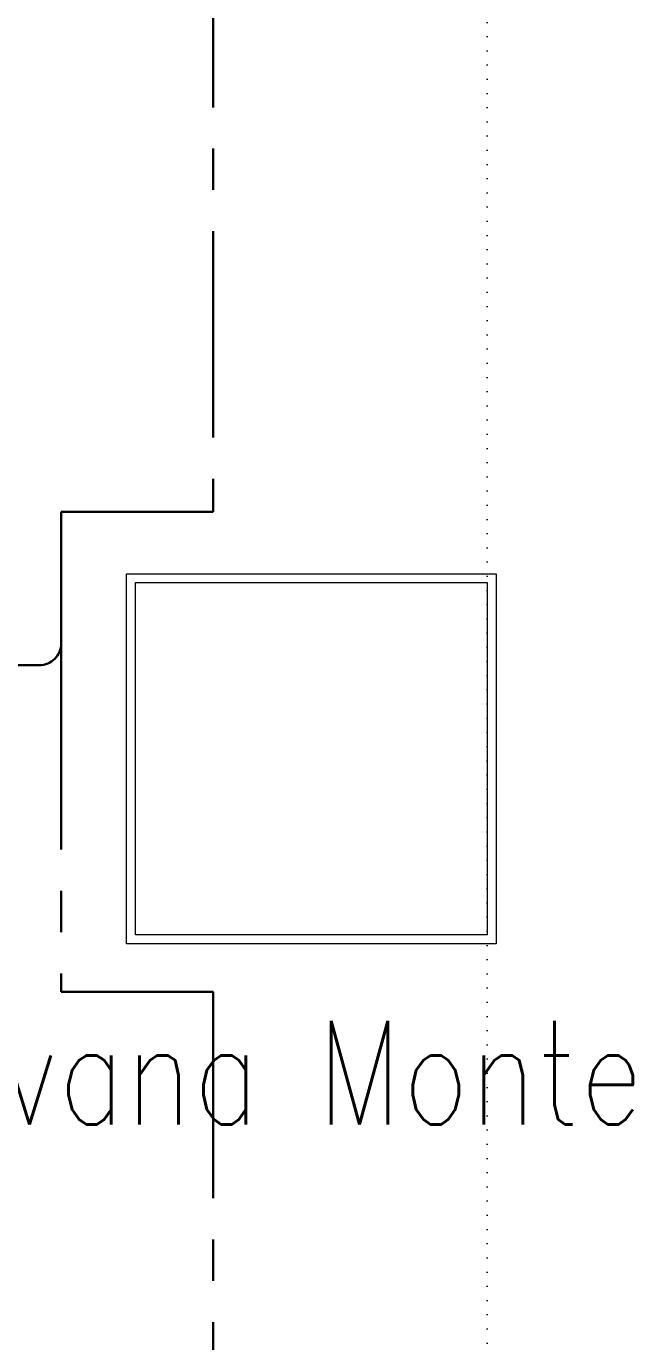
# Model space of a CAD drawing. Extents: x -2365 to 41970, y -230 to 8114.
# Drawn here: x 18376.1 to 18513.9, y 2320.1 to 2618.8 of the extents above; entities that cross this region are included whole.
import ezdxf

# ---------------------------------------------------------------- set-up
doc = ezdxf.new("R2010")
doc.units = 0
doc.header["$LTSCALE"] = 25
doc.linetypes.add('CENTER', pattern=[2, 1.25, -0.25, 0.25, -0.25])
doc.linetypes.add('DOT2', pattern=[0.125, 0, -0.125])
doc.layers.get('0').update_dxf_attribs({"color": 9, "lineweight": 9})
for name, color, linetype, lineweight in [('01', 9, 'Continuous', 9), ('14', 9, 'Continuous', 9), ('20', 9, 'DOT2', 9), ('E-KABLO', 7, 'Continuous', 30), ('E-YAZI', 7, 'Continuous', 30)]:
    doc.layers.add(name, color=color, linetype=linetype, lineweight=lineweight)
doc.styles.add('E-YAZI', font='txttw.shx')

# ---------------------------------------------------------------- blocks, each defined once
blk = doc.blocks.new('p-kolon-80x80-vw')
at = {"layer": '01'}
blk.add_lwpolyline([(-40, -40), (-40, 40), (40, 40), (40, -40)], close=True, dxfattribs=at)

msp = doc.modelspace()

# ---------------------------------------------------------------- linework, layer by layer
at = {"layer": '14'}
msp.add_lwpolyline([(18398.84, 2494.5), (18482.84, 2494.5), (18482.84, 2410.5), (18398.84, 2410.5)], close=True, dxfattribs=at)
at = {"layer": '20'}
msp.add_lwpolyline([(18480.84, 394.5), (18480.84, 3110.5)], dxfattribs=at)
at = {"layer": 'E-KABLO', "color": 6, "linetype": 'CENTER', "ltscale": 1.5}
for p, q in [((18418.55, 3097.32), (18418.55, 2508.57)), ((18418.55, 2508.57), (18384.01, 2508.57)), ((18384.01, 2508.57), (18384.01, 2478.75)), ((18384.01, 2478.75), (18384.01, 2399.57)), ((18351.92, 2473.75), (18379.01, 2473.75)), ((18384.01, 2399.57), (18418.55, 2399.57)), ((18418.55, 2399.57), (18418.55, 1806.75))]:
    msp.add_line(p, q, dxfattribs=at)
msp.add_arc((18379.01, 2478.75), 5, 270, 0, dxfattribs=at)

# ---------------------------------------------------------------- block references
msp.add_blockref('p-kolon-80x80-vw', (18440.84, 2452.5))

# ---------------------------------------------------------------- texts
at = {"layer": 'E-YAZI', "color": 3, "style": 'E-YAZI', "width": 0.8}
msp.add_text('h:Asma Tavana Monte', height=23.52, dxfattribs=at).set_placement((18238.1, 2369.47))

doc.saveas('drawing.dxf')
